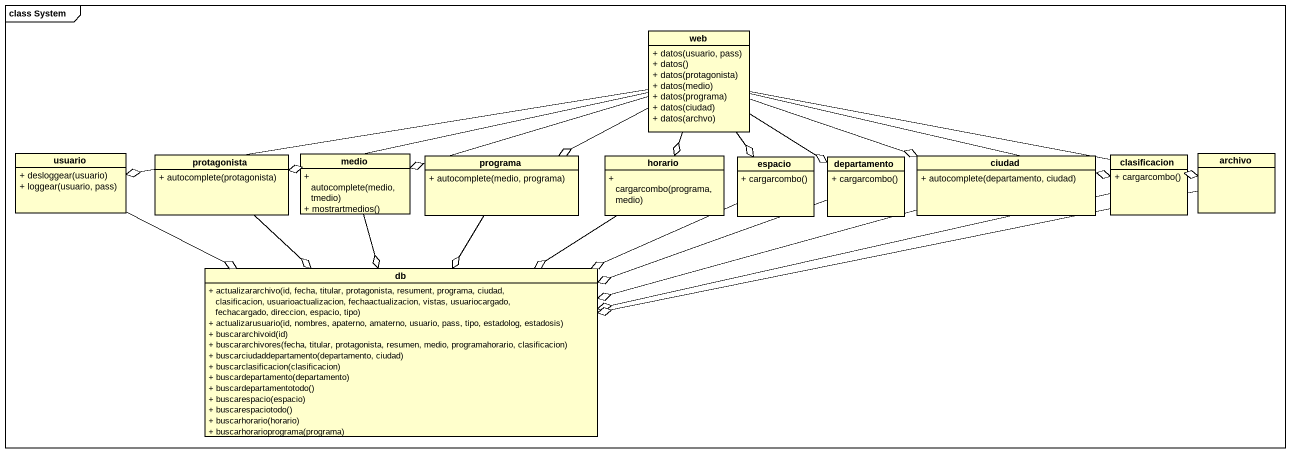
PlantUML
@startuml
mainframe class System
hide circle
hide empty members
skinparam classAttributeIconSize 0
class web {
  + datos(usuario, pass)
  + datos()
  + datos(protagonista)
  + datos(medio)
  + datos(programa)
  + datos(ciudad)
  + datos(archvo)
}
class usuario {
  + desloggear(usuario)
  + loggear(usuario, pass)
}
class protagonista {
  + autocomplete(protagonista)
}
class medio {
  + autocomplete(medio, tmedio)
  + mostrartmedios()
}
class programa {
  + autocomplete(medio, programa)
}
class horario {
  + cargarcombo(programa, medio)
}
class espacio {
  + cargarcombo()
}
class departamento {
  + cargarcombo()
}
class ciudad {
  + autocomplete(departamento, ciudad)
}
class clasificacion {
  + cargarcombo()
}
class archivo
class db {
  + actualizararchivo(id, fecha, titular, protagonista, resument, programa, ciudad, clasificacion, usuarioactualizacion, fechaactualizacion, vistas, usuariocargado, fechacargado, direccion, espacio, tipo)
  + actualizarusuario(id, nombres, apaterno, amaterno, usuario, pass, tipo, estadolog, estadosis)
  + buscararchivoid(id)
  + buscararchivores(fecha, titular, protagonista, resumen, medio, programahorario, clasificacion)
  + buscarciudaddepartamento(departamento, ciudad)
  + buscarclasificacion(clasificacion)
  + buscardepartamento(departamento)
  + buscardepartamentotodo()
  + buscarespacio(espacio)
  + buscarespaciotodo()
  + buscarhorario(horario)
  + buscarhorarioprograma(programa)
}
web -left-o usuario
web -left-o protagonista
web -left-o medio
web -left-o programa
web --o horario
web --o espacio
web --o departamento
web -right-o ciudad
web -right-o clasificacion
web -right-o archivo
usuario -right-o db
protagonista --o db
medio --o db
programa --o db
horario --o db
espacio -left-o db
departamento -left-o db
ciudad -left-o db
clasificacion -left-o db
archivo -left-o db
@enduml
